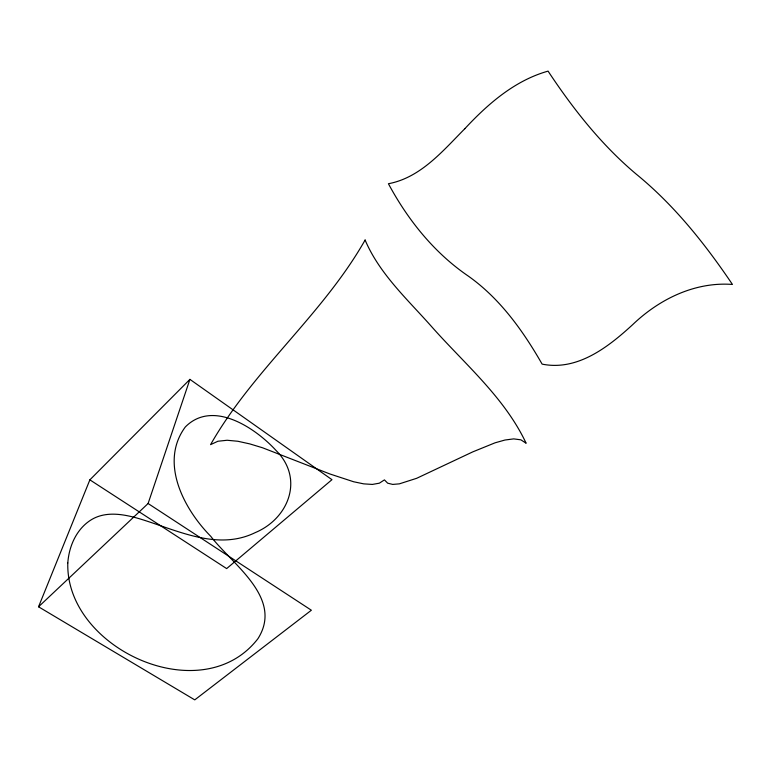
<?xml version="1.0" encoding="UTF-8"?>
<svg xmlns="http://www.w3.org/2000/svg" width="771" height="771" viewBox="0 0 771 771"><rect width="100%" height="100%" fill="white"/><g stroke="black" fill="none" stroke-linecap="round" stroke-linejoin="round"><path stroke-width="1.16" d="M148.099 503.521L189.917 379.371L331.964 479.678L226.655 568.593L89.87 479.851L38.55 606.796L194.755 699.875L311.368 610.227L148.099 503.521L38.55 606.796M89.87 479.851L189.917 379.371M67.8 562.965C65.39 648.575 201.906 711.257 257.967 638.639C283.718 598.007 232.331 564.497 210.762 536.327C183.874 509.12 159.096 462.349 185.329 426.951C212.806 399.214 255.49 427.992 276.114 450.543C304.266 478.656 288.855 518.517 255.153 532.655C216.834 551.323 176.222 529.706 139.185 518.681C123.427 514.064 104.943 510.749 90.323 520.377C76.184 529.648 68.956 546.543 67.8 562.965M365.107 240.032C322.731 314.751 253.061 369.955 210.57 444.636L217.933 441.243L227.137 440.26L237.844 441.263L249.765 443.894L262.564 447.778L330.007 474.011L353.61 481.75L363.71 483.86L372.354 484.429L379.332 483.186L384.44 479.89L387.678 483.186L392.718 484.419L399.359 483.851L416.658 478.309L472.777 451.873L495.04 442.824L504.995 440.019L513.717 438.892L520.888 439.827L526.14 443.267C504.533 397.316 464.412 363.758 431.355 326.335C407.416 299.302 379.477 273.84 365.107 240.032M464.826 128.709C442.92 150.808 420.629 177.706 388.42 183.729C407.849 219.88 434.121 252.763 468.228 276.037C499.993 298.502 522.998 330.74 542.129 364.124C577.527 371.236 608.406 346.931 632.818 324.514C659.369 299.1 695.008 281.617 732.45 284.451C705.07 243.896 674.278 205.144 636.181 174.092C601.399 144.861 573.055 108.865 548.065 71.125C514.758 80.483 487.918 103.902 464.826 128.709"/></g></svg>
